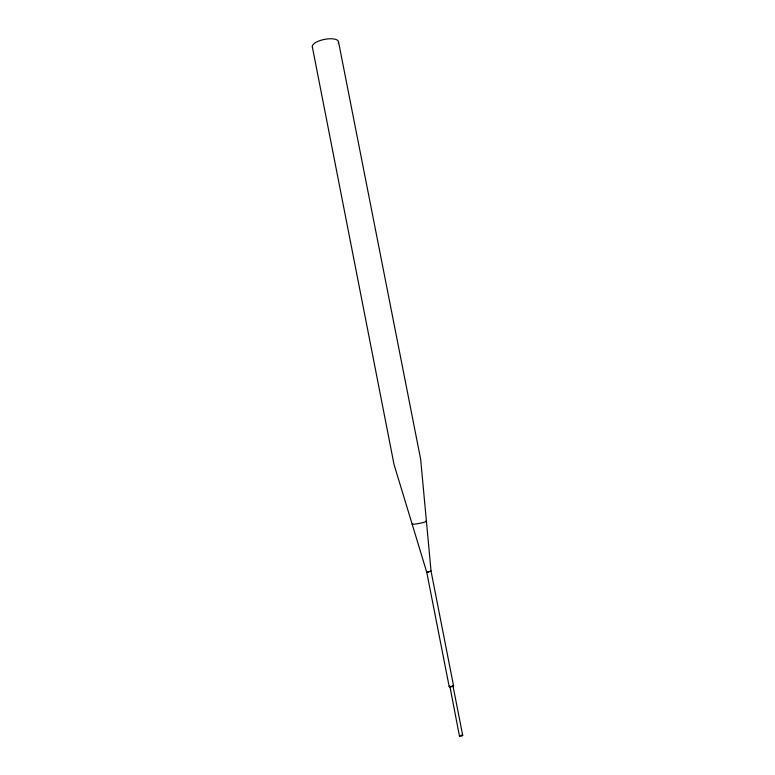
<?xml version="1.0" encoding="UTF-8"?>
<svg xmlns="http://www.w3.org/2000/svg" width="775" height="775" viewBox="0 0 775 775"><rect width="100%" height="100%" fill="white"/><g stroke="black" fill="none" stroke-linecap="round" stroke-linejoin="round"><path stroke-width="1.16" d="M459.439 736.018L449.878 686.311M453.559 685.846L431.045 571.156L420.67 459.352L338.51 41.763M428.1 571.989L431.045 571.156M430.919 571.262L426.676 571.979L394.058 464.583L312.325 46.8M452.619 686.243L449.742 686.553M428.091 571.989L426.686 571.94L449.171 686.572M452.988 685.875L462.694 735.33M453.026 685.536A2.238 0.552 -11.1 0 1 452.939 686.321A2.238 0.552 -11.1 0 1 449.965 686.902A2.238 0.552 -11.1 0 1 449.548 686.224M425.795 521.188A7.275 0.659 -11.1 0 1 419.488 523.357A7.275 0.659 -11.1 0 1 412.629 523.784M312.567 47.401A13.34 4.931 -11.1 0 1 325.452 39.205A13.34 4.931 -11.1 0 1 338.239 43.109M461.319 735.136A1.666 0.494 -11.1 0 1 462.559 735.611A1.666 0.494 -11.1 0 1 460.04 736.25A1.666 0.494 -11.1 0 1 460.108 735.446"/></g></svg>
